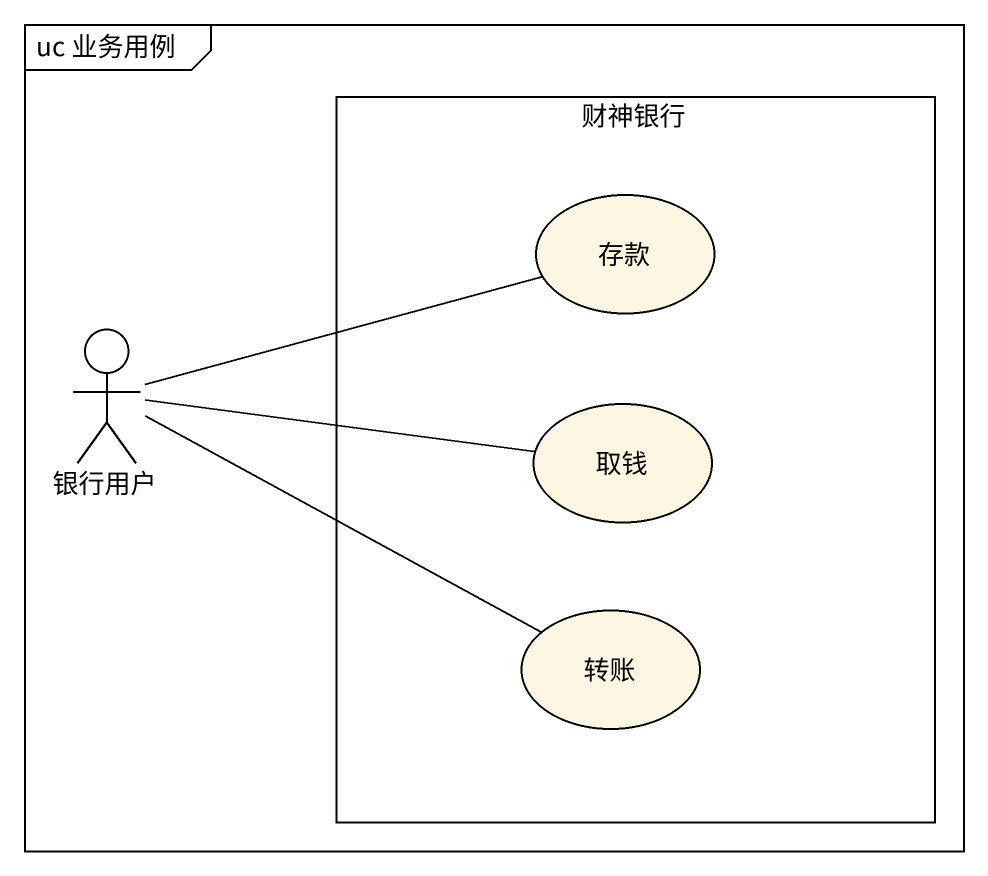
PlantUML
@startuml
mainframe uc 业务用例
rectangle 财神银行 {
  usecase 存款
  usecase 取钱
  usecase 转账
}
actor 银行用户
银行用户 -right- 存款
银行用户 -right- 取钱
银行用户 -right- 转账
@enduml
